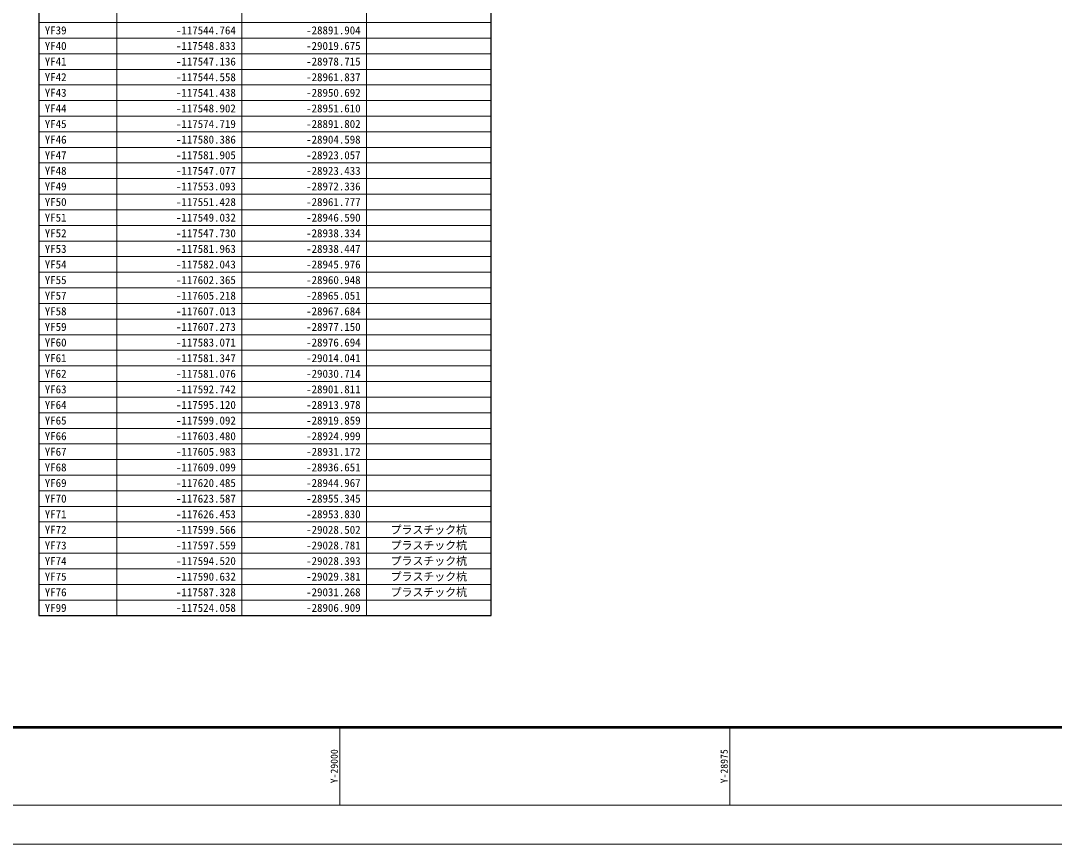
# Model space of a CAD drawing. Units: millimetres on the paper, enlarged 250 times. Extents: x -29071210 to -28860960, y -117775216 to -117329466.
# Drawn here: x -29020469 to -28954196, y -117775216 to -117722448 of the extents above; entities that cross this region are included whole.
import ezdxf
from ezdxf.enums import TextEntityAlignment as Align

# ---------------------------------------------------------------- set-up
doc = ezdxf.new("R2010")
doc.units = ezdxf.units.MM
doc.header["$LTSCALE"] = 250
doc.layers.add('S-SUV-HTXT', color=7, linetype='Continuous', lineweight=13)
doc.layers.add('S-SUV-TTL', color=7, linetype='Continuous', lineweight=15)
doc.styles.add('ＭＳ ゴシック', font='')
doc.styles.get('ＭＳ ゴシック').set_extended_font_data('MS Gothic')

msp = doc.modelspace()

# ---------------------------------------------------------------- linework, layer by layer
at = {"layer": 'S-SUV-HTXT', "lineweight": 25}
for p, q in [((-29019298.8, -117648565.9), (-29019298.8, -117760565.9)), ((-28990298.8, -117760565.9), (-28990298.8, -117648565.9)), ((-29019298.8, -117760565.9), (-28990298.8, -117760565.9))]:
    msp.add_line(p, q, dxfattribs=at)
at = {"layer": 'S-SUV-HTXT'}
for p, q in [((-29014298.8, -117648565.9), (-29014298.8, -117760565.9)), ((-29006298.8, -117648565.9), (-29006298.8, -117760565.9)), ((-28998298.8, -117648565.9), (-28998298.8, -117760565.9)), ((-29019298.8, -117722565.9), (-28990298.8, -117722565.9)), ((-29019298.8, -117723565.9), (-28990298.8, -117723565.9)), ((-29019298.8, -117724565.9), (-28990298.8, -117724565.9)), ((-29019298.8, -117725565.9), (-28990298.8, -117725565.9)), ((-29019298.8, -117726565.9), (-28990298.8, -117726565.9)), ((-29019298.8, -117727565.9), (-28990298.8, -117727565.9)), ((-29019298.8, -117728565.9), (-28990298.8, -117728565.9)), ((-29019298.8, -117729565.9), (-28990298.8, -117729565.9)), ((-29019298.8, -117730565.9), (-28990298.8, -117730565.9)), ((-29019298.8, -117731565.9), (-28990298.8, -117731565.9)), ((-29019298.8, -117732565.9), (-28990298.8, -117732565.9)), ((-29019298.8, -117733565.9), (-28990298.8, -117733565.9)), ((-29019298.8, -117734565.9), (-28990298.8, -117734565.9)), ((-29019298.8, -117735565.9), (-28990298.8, -117735565.9)), ((-29019298.8, -117736565.9), (-28990298.8, -117736565.9)), ((-29019298.8, -117737565.9), (-28990298.8, -117737565.9)), ((-29019298.8, -117738565.9), (-28990298.8, -117738565.9)), ((-29019298.8, -117739565.9), (-28990298.8, -117739565.9)), ((-29019298.8, -117740565.9), (-28990298.8, -117740565.9)), ((-29019298.8, -117741565.9), (-28990298.8, -117741565.9)), ((-29019298.8, -117742565.9), (-28990298.8, -117742565.9)), ((-29019298.8, -117743565.9), (-28990298.8, -117743565.9)), ((-29019298.8, -117744565.9), (-28990298.8, -117744565.9)), ((-29019298.8, -117745565.9), (-28990298.8, -117745565.9)), ((-29019298.8, -117746565.9), (-28990298.8, -117746565.9)), ((-29019298.8, -117747565.9), (-28990298.8, -117747565.9)), ((-29019298.8, -117748565.9), (-28990298.8, -117748565.9)), ((-29019298.8, -117749565.9), (-28990298.8, -117749565.9)), ((-29019298.8, -117750565.9), (-28990298.8, -117750565.9)), ((-29019298.8, -117751565.9), (-28990298.8, -117751565.9)), ((-29019298.8, -117752565.9), (-28990298.8, -117752565.9)), ((-29019298.8, -117753565.9), (-28990298.8, -117753565.9)), ((-29019298.8, -117754565.9), (-28990298.8, -117754565.9)), ((-29019298.8, -117755565.9), (-28990298.8, -117755565.9)), ((-29019298.8, -117756565.9), (-28990298.8, -117756565.9)), ((-29019298.8, -117757565.9), (-28990298.8, -117757565.9)), ((-29019298.8, -117758565.9), (-28990298.8, -117758565.9)), ((-29019298.8, -117759565.9), (-28990298.8, -117759565.9))]:
    msp.add_line(p, q, dxfattribs=at)
at = {"layer": 'S-SUV-TTL'}
for p, q in [((-29000000, -117767715.9), (-29000000, -117772715.9)), ((-28975000, -117767715.9), (-28975000, -117772715.9))]:
    msp.add_line(p, q, dxfattribs=at)
for points in [[(-29071209.7, -117775215.9), (-28860959.7, -117775215.9), (-28860959.7, -117329465.9), (-29071209.7, -117329465.9)], [(-29068709.7, -117772715.9), (-28863459.7, -117772715.9), (-28863459.7, -117331965.9), (-29068709.7, -117331965.9)]]:
    msp.add_lwpolyline(points, close=True, dxfattribs=at)
at = {"layer": 'S-SUV-TTL', "color": 2, "lineweight": 50}
msp.add_lwpolyline([(-29063709.7, -117767715.9), (-28868459.7, -117767715.9), (-28868459.7, -117336965.9), (-29063709.7, -117336965.9)], close=True, dxfattribs=at)

# ---------------------------------------------------------------- texts
at = {"layer": 'S-SUV-HTXT', "style": 'ＭＳ ゴシック'}
for s, p in [('YF39', (-29018923.8, -117723065.9)), ('YF40', (-29018923.8, -117724065.9)), ('YF41', (-29018923.8, -117725065.9)), ('YF42', (-29018923.8, -117726065.9)), ('YF43', (-29018923.8, -117727065.9)), ('YF44', (-29018923.8, -117728065.9)), ('YF45', (-29018923.8, -117729065.9)), ('YF46', (-29018923.8, -117730065.9)), ('YF47', (-29018923.8, -117731065.9)), ('YF48', (-29018923.8, -117732065.9)), ('YF49', (-29018923.8, -117733065.9)), ('YF50', (-29018923.8, -117734065.9)), ('YF51', (-29018923.8, -117735065.9)), ('YF52', (-29018923.8, -117736065.9)), ('YF53', (-29018923.8, -117737065.9)), ('YF54', (-29018923.8, -117738065.9)), ('YF55', (-29018923.8, -117739065.9)), ('YF57', (-29018923.8, -117740065.9)), ('YF58', (-29018923.8, -117741065.9)), ('YF59', (-29018923.8, -117742065.9)), ('YF60', (-29018923.8, -117743065.9)), ('YF61', (-29018923.8, -117744065.9)), ('YF62', (-29018923.8, -117745065.9)), ('YF63', (-29018923.8, -117746065.9)), ('YF64', (-29018923.8, -117747065.9)), ('YF65', (-29018923.8, -117748065.9)), ('YF66', (-29018923.8, -117749065.9)), ('YF67', (-29018923.8, -117750065.9)), ('YF68', (-29018923.8, -117751065.9)), ('YF69', (-29018923.8, -117752065.9)), ('YF70', (-29018923.8, -117753065.9)), ('YF71', (-29018923.8, -117754065.9)), ('YF72', (-29018923.8, -117755065.9)), ('YF73', (-29018923.8, -117756065.9)), ('YF74', (-29018923.8, -117757065.9)), ('YF75', (-29018923.8, -117758065.9)), ('YF76', (-29018923.8, -117759065.9)), ('YF99', (-29018923.8, -117760065.9))]:
    msp.add_text(s, height=513.2, dxfattribs=at).set_placement(p, align=Align.MIDDLE_LEFT)
for s, p in [('-117544.764', (-29006673.8, -117723065.9)), ('-28891.904', (-28998673.8, -117723065.9)), ('-117548.833', (-29006673.8, -117724065.9)), ('-29019.675', (-28998673.8, -117724065.9)), ('-117547.136', (-29006673.8, -117725065.9)), ('-28978.715', (-28998673.8, -117725065.9)), ('-117544.558', (-29006673.8, -117726065.9)), ('-28961.837', (-28998673.8, -117726065.9)), ('-117541.438', (-29006673.8, -117727065.9)), ('-28950.692', (-28998673.8, -117727065.9)), ('-117548.902', (-29006673.8, -117728065.9)), ('-28951.610', (-28998673.8, -117728065.9)), ('-117574.719', (-29006673.8, -117729065.9)), ('-28891.802', (-28998673.8, -117729065.9)), ('-117580.386', (-29006673.8, -117730065.9)), ('-28904.598', (-28998673.8, -117730065.9)), ('-117581.905', (-29006673.8, -117731065.9)), ('-28923.057', (-28998673.8, -117731065.9)), ('-117547.077', (-29006673.8, -117732065.9)), ('-28923.433', (-28998673.8, -117732065.9)), ('-117553.093', (-29006673.8, -117733065.9)), ('-28972.336', (-28998673.8, -117733065.9)), ('-117551.428', (-29006673.8, -117734065.9)), ('-28961.777', (-28998673.8, -117734065.9)), ('-117549.032', (-29006673.8, -117735065.9)), ('-28946.590', (-28998673.8, -117735065.9)), ('-117547.730', (-29006673.8, -117736065.9)), ('-28938.334', (-28998673.8, -117736065.9)), ('-117581.963', (-29006673.8, -117737065.9)), ('-28938.447', (-28998673.8, -117737065.9)), ('-117582.043', (-29006673.8, -117738065.9)), ('-28945.976', (-28998673.8, -117738065.9)), ('-117602.365', (-29006673.8, -117739065.9)), ('-28960.948', (-28998673.8, -117739065.9)), ('-117605.218', (-29006673.8, -117740065.9)), ('-28965.051', (-28998673.8, -117740065.9)), ('-117607.013', (-29006673.8, -117741065.9)), ('-28967.684', (-28998673.8, -117741065.9)), ('-117607.273', (-29006673.8, -117742065.9)), ('-28977.150', (-28998673.8, -117742065.9)), ('-117583.071', (-29006673.8, -117743065.9)), ('-28976.694', (-28998673.8, -117743065.9)), ('-117581.347', (-29006673.8, -117744065.9)), ('-29014.041', (-28998673.8, -117744065.9)), ('-117581.076', (-29006673.8, -117745065.9)), ('-29030.714', (-28998673.8, -117745065.9)), ('-117592.742', (-29006673.8, -117746065.9)), ('-28901.811', (-28998673.8, -117746065.9)), ('-117595.120', (-29006673.8, -117747065.9)), ('-28913.978', (-28998673.8, -117747065.9)), ('-117599.092', (-29006673.8, -117748065.9)), ('-28919.859', (-28998673.8, -117748065.9)), ('-117603.480', (-29006673.8, -117749065.9)), ('-28924.999', (-28998673.8, -117749065.9)), ('-117605.983', (-29006673.8, -117750065.9)), ('-28931.172', (-28998673.8, -117750065.9)), ('-117609.099', (-29006673.8, -117751065.9)), ('-28936.651', (-28998673.8, -117751065.9)), ('-117620.485', (-29006673.8, -117752065.9)), ('-28944.967', (-28998673.8, -117752065.9)), ('-117623.587', (-29006673.8, -117753065.9)), ('-28955.345', (-28998673.8, -117753065.9)), ('-117626.453', (-29006673.8, -117754065.9)), ('-28953.830', (-28998673.8, -117754065.9)), ('-117599.566', (-29006673.8, -117755065.9)), ('-29028.502', (-28998673.8, -117755065.9)), ('-117597.559', (-29006673.8, -117756065.9)), ('-29028.781', (-28998673.8, -117756065.9)), ('-117594.520', (-29006673.8, -117757065.9)), ('-29028.393', (-28998673.8, -117757065.9)), ('-117590.632', (-29006673.8, -117758065.9)), ('-29029.381', (-28998673.8, -117758065.9)), ('-117587.328', (-29006673.8, -117759065.9)), ('-29031.268', (-28998673.8, -117759065.9)), ('-117524.058', (-29006673.8, -117760065.9)), ('-28906.909', (-28998673.8, -117760065.9))]:
    msp.add_text(s, height=513.2, dxfattribs=at).set_placement(p, align=Align.MIDDLE_RIGHT)
for p in [(-28994298.8, -117755065.9), (-28994298.8, -117756065.9), (-28994298.8, -117757065.9), (-28994298.8, -117758065.9), (-28994298.8, -117759065.9)]:
    msp.add_text('プラスチック杭', height=513.2, dxfattribs=at).set_placement(p, align=Align.MIDDLE_CENTER)
at = {"layer": 'S-SUV-TTL', "style": 'ＭＳ ゴシック'}
for s, p in [('Y-29000', (-29000000, -117770215.9)), ('Y-28975', (-28975000, -117770215.9))]:
    msp.add_text(s, height=458.2, rotation=90, dxfattribs=at).set_placement(p, align=Align.BOTTOM_CENTER)

doc.saveas('drawing.dxf')
